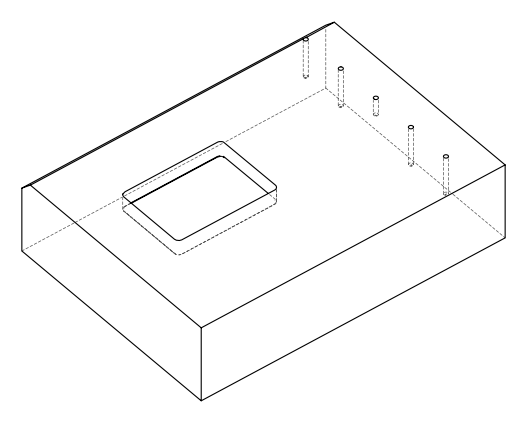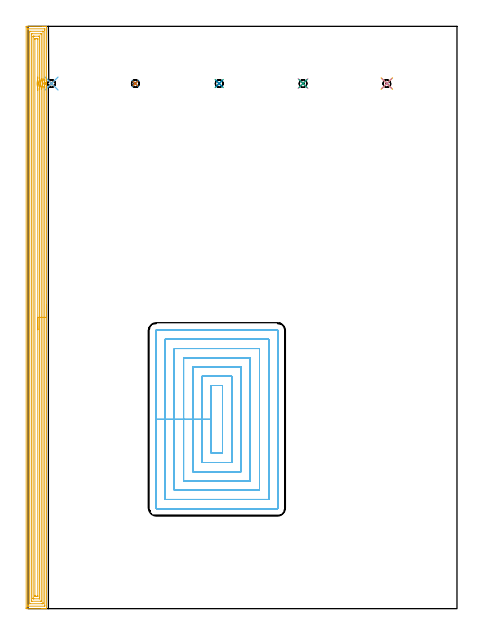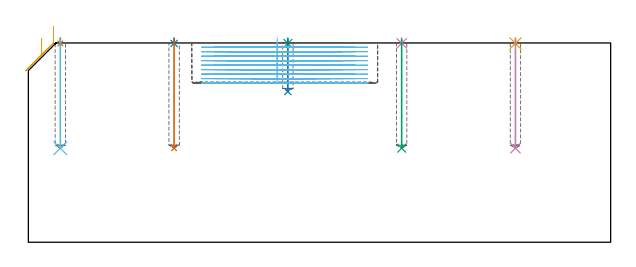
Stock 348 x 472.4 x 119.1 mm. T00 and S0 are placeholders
(PLAN: 12 operations, 3 tool changes, 64.8 min)
(1 SPOT_DRILL | STEP1POCKET | NXT0321_9005460120000 | 0.03 min | 3 mm3)
(2 SPOT_DRILL_1 | STEP1POCKET_1 | NXT0321_9005460120000 | 0.03 min | 0 mm3)
(3 SPOT_DRILL_2 | STEP1POCKET_2 | NXT0321_9005460120000 | 0.03 min | 1 mm3)
(4 SPOT_DRILL_3 | STEP1POCKET_3 | NXT0321_9005460120000 | 0.03 min | 41 mm3)
(5 SPOT_DRILL_4 | STEP1POCKET_4 | NXT0321_9005460120000 | 0.03 min | 42 mm3)
(6 DRILL_BLIND_HOLE_INTO_CENTER | STEP1POCKET | UGT0301_457 | 0.26 min | 1856 mm3)
(7 DRILL_BLIND_HOLE_INTO_CENTER_1 | STEP1POCKET_1 | UGT0301_457 | 0.26 min | 1862 mm3)
(8 DRILL_BLIND_HOLE_INTO_CENTER_2 | STEP1POCKET_2 | UGT0301_457 | 0.13 min | 772 mm3)
(9 DRILL_BLIND_HOLE_INTO_CENTER_3 | STEP1POCKET_3 | UGT0301_457 | 0.26 min | 1836 mm3)
(10 DRILL_BLIND_HOLE_INTO_CENTER_4 | STEP1POCKET_4 | UGT0301_457 | 0.26 min | 1832 mm3)
(11 AREA_MILL | FG_CHAMFER_SURFACE | UGT0205_001 | 23 min | 64302 mm3)
(12 MILL_RECTANGULAR_POCKET | POCKET_RECTANGULAR_STRAIGHT | UGT0201_092 | Follow Part, ap 3, ae 75% | 40.46 min | 417295 mm3)
(TOOL NXT0321_9005460120000 | NC Spot Drill, 142deg, 12mm, Carbide, Uncoated | D12 PA142 FL30 Z2)
(TOOL UGT0301_457 | Carbide Drill 6.2 mm | D6.2 PA118 FL63 Z2)
(TOOL UGT0205_001 | Chamfer Mill 20 x 3 x 45 deg. | D20 FL50 Z2)
(TOOL UGT0201_092 | End mill 12 mm | D12 R1 FL26 Z4)
(OP 1 SPOT_DRILL)
G17 G21 G94 G90
T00 M6
G54
G17 G0 G90 X19.1 Y426. S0 M3
G43 Z129.1 H0
G94 G81 G98 Z118.833 F250. R122.1
G80
M5
M2
(OP 2 SPOT_DRILL_1)
G17 G21 G94 G90
T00 M6
G54
G17 G0 G90 X87.1 Y426. S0 M3
G43 Z129.1 H0
G94 G81 G98 Z118.833 F250. R122.1
G80
M5
M2
(OP 3 SPOT_DRILL_2)
G17 G21 G94 G90
T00 M6
G54
G17 G0 G90 X155.1 Y426. S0 M3
G43 Z129.1 H0
G94 G81 G98 Z118.833 F250. R122.1
G80
M5
M2
(OP 4 SPOT_DRILL_3)
G17 G21 G94 G90
T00 M6
G54
G17 G0 G90 X223.1 Y426. S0 M3
G43 Z129.1 H0
G94 G81 G98 Z118.833 F250. R122.1
G80
M5
M2
(OP 5 SPOT_DRILL_4)
G17 G21 G94 G90
T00 M6
G54
G17 G0 G90 X291.1 Y426. S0 M3
G43 Z129.1 H0
G94 G81 G98 Z118.833 F250. R122.1
G80
M5
M2
(OP 6 DRILL_BLIND_HOLE_INTO_CENTER)
G17 G21 G94 G90
T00 M6
G54
G17 G0 G90 X19.1 Y426. S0 M3
G43 Z129.1 H0
G94 G81 G98 Z56.2 F250. R121.1
G80
M5
M2
(OP 7 DRILL_BLIND_HOLE_INTO_CENTER_1)
G17 G21 G94 G90
T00 M6
G54
G17 G0 G90 X87.1 Y426. S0 M3
G43 Z129.1 H0
G94 G81 G98 Z56.2 F250. R121.1
G80
M5
M2
(OP 8 DRILL_BLIND_HOLE_INTO_CENTER_2)
G17 G21 G94 G90
T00 M6
G54
G17 G0 G90 X155.1 Y426. S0 M3
G43 Z129.1 H0
G94 G81 G98 Z90.1 F250. R121.1
G80
M5
M2
(OP 9 DRILL_BLIND_HOLE_INTO_CENTER_3)
G17 G21 G94 G90
T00 M6
G54
G17 G0 G90 X223.1 Y426. S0 M3
G43 Z129.1 H0
G94 G81 G98 Z56.2 F250. R121.1
G80
M5
M2
(OP 10 DRILL_BLIND_HOLE_INTO_CENTER_4)
G17 G21 G94 G90
T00 M6
G54
G17 G0 G90 X291.1 Y426. S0 M3
G43 Z129.1 H0
G94 G81 G98 Z56.2 F250. R121.1
G80
M5
M2
(OP 11 AREA_MILL)
G17 G21 G94 G90
T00 M6
G54
G17 G0 G90 X15. Y246.293 S1061 M3
G43 Z129.1 H0
G94 G1 Y246.255 Z128.228 F250.
Y246.141 Z127.363
Y245.952 Z126.512
Y245.69 Z125.68
Y245.356 Z124.874
Y244.953 Z124.1
Y244.484 Z123.364
Y243.953 Z122.672
Y243.364 Z122.029
Y242.72 Z121.439
Y242.028 Z120.908
Y241.293 Z120.44
Y240.519 Z120.037
Y239.713 Z119.703
Y238.881 Z119.441
Y238.029 Z119.252
Y237.164 Z119.138
Y236.293 Z119.1
Y0.18
X14.997 Y0.01 Z119.089
X14.853 Y0.003 Z118.946
X14.702 Y0. Z118.801
X14.461 Z118.561
X13.755 Z117.85
X12.526 Z116.623
X12.004 Z116.098
X11.389 Z115.485
X-1.13 Z102.967
X-1.395 Y0.003 Z102.703
X-1.492 Y0.01 Z102.606
X-1.499 Y0.11 Z102.599
X-1.5 Y0.627 Z102.6
X-1.499 Y471.773 Z102.601
X-1.497 Y472.147 Z102.602
X-1.493 Y472.39 Z102.605
X-1.13 Y472.4 Z102.967
X12.004 Z116.098
X13.402 Z117.498
X13.755 Z117.85
X14.461 Z118.561
X14.702 Z118.802
X14.853 Y472.397 Z118.946
X14.997 Y472.39 Z119.088
X15. Y472.22 Z119.1
Y427.963
X15.006 Y427.705 Z119.091
X14.931 Y427.567 Z119.03
X14.856 Y427.418 Z118.956
X14.79 Y427.284 Z118.889
X14.705 Y427.072 Z118.799
X14.672 Y426.995 Z118.769
X14.63 Y426.861 Z118.73
X14.62 Y426.828 Z118.72
X14.605 Y426.775 Z118.703
X14.575 Y426.625 Z118.668
X14.558 Y426.553 Z118.653
X14.525 Y426.328 Z118.622
X14.51 Y426.101 Z118.605
X14.513 Y425.987 Z118.602
X14.511 Y425.898 Z118.605
Y425.876
X14.527 Y425.651 Z118.625
X14.539 Y425.582 Z118.633
X14.542 Y425.553 Z118.638
X14.548 Y425.508 Z118.646
X14.56 Y425.429 Z118.658
X14.596 Y425.284 Z118.691
X14.613 Y425.208 Z118.71
X14.746 Y424.812 Z118.844
X14.83 Y424.619 Z118.929
X14.994 Y424.319 Z119.092
X15. Y423.496 Z119.1
Y236.293
X13.586 Z117.686
X13.585 Y2.588 Z117.685
X13.584 Y2.415 Z117.684
X13.58 Y2.055 Z117.68
X13.579 Y2.019 Z117.679
X13.529 Y2.01 Z117.629
X13.421 Y2.005 Z117.521
X13.285 Y2.001 Z117.385
X0.151 Z104.251
X-0.025 Y2.007 Z104.075
X-0.058 Y2.01 Z104.042
X-0.079 Y2.019 Z104.021
X-0.081 Y2.059 Z104.019
X-0.084 Y2.241 Z104.016
X-0.085 Y2.415 Z104.015
X-0.086 Y3.137 Z104.014
X-0.085 Y469.812 Z104.015
X-0.084 Y469.985 Z104.016
X-0.08 Y470.345 Z104.02
X-0.079 Y470.382 Z104.021
X-0.029 Y470.39 Z104.071
X0.078 Y470.395 Z104.178
X0.215 Y470.399 Z104.315
X13.349 Z117.449
X13.525 Y470.393 Z117.625
X13.558 Y470.39 Z117.658
X13.579 Y470.38 Z117.679
X13.58 Y470.341 Z117.68
X13.584 Y470.159 Z117.684
X13.585 Y469.985 Z117.685
X13.586 Y469.263 Z117.686
X13.585 Y429.033 Z117.685
X13.584 Y428.86 Z117.684
X13.579 Y428.5 Z117.679
X13.574 Y428.325 Z117.674
X13.527 Y428.198 Z117.627
X13.442 Y427.966 Z117.542
X13.303 Y427.533 Z117.403
X13.197 Y427.072 Z117.297
X13.172 Y426.923 Z117.272
X13.153 Y426.792 Z117.253
X13.122 Y426.504 Z117.222
X13.099 Y426.178 Z117.199
X13.096 Y426.104 Z117.196
X13.095 Y426.031 Z117.195
X13.096 Y425.956 Z117.196
X13.113 Y425.616 Z117.213
X13.143 Y425.284 Z117.243
X13.162 Y425.14 Z117.262
X13.19 Y424.966 Z117.29
X13.328 Y424.39 Z117.428
X13.572 Y423.682 Z117.672
X13.579 Y423.496 Z117.679
X13.585 Y422.776 Z117.685
Y422.602
X13.586 Y236.293 Z117.686
X12.171 Z116.271
Y4.926
X12.169 Y4.203 Z116.269
X12.167 Y4.037 Z116.267
X12.165 Y4.015 Z116.265
X12.151 Y4.01 Z116.251
X12.103 Y4.005 Z116.203
X12.004 Y4.002 Z116.104
X11.327 Y4. Z115.427
X1.496 Z105.596
X1.43 Y4.001 Z105.53
X1.377 Y4.005 Z105.477
X1.344 Y4.01 Z105.444
X1.335 Y4.016 Z105.435
X1.334 Y4.033 Z105.434
X1.33 Y4.203 Z105.43
X1.329 Y4.375 Z105.429
Y467.474
X1.331 Y468.197 Z105.431
X1.333 Y468.363 Z105.433
X1.335 Y468.385 Z105.435
X1.348 Y468.39 Z105.448
X1.397 Y468.395 Z105.497
X1.496 Y468.398 Z105.596
X2.173 Y468.4 Z106.273
X12.004 Z116.104
X12.07 Y468.399 Z116.17
X12.123 Y468.395 Z116.223
X12.156 Y468.39 Z116.256
X12.165 Y468.384 Z116.265
X12.166 Y468.367 Z116.266
X12.17 Y468.197 Z116.27
X12.171 Y468.026 Z116.271
Y429.754
X12.17 Y429.584 Z116.27
X12.162 Y428.86 Z116.262
X12.125 Y428.736 Z116.225
X12.004 Y428.336 Z116.104
X11.929 Y428.042 Z116.029
X11.911 Y427.966 Z116.011
X11.834 Y427.606 Z115.934
X11.783 Y427.297 Z115.883
X11.754 Y427.072 Z115.854
X11.701 Y426.487 Z115.801
X11.687 Y426.178 Z115.787
X11.697 Y425.597 Z115.797
X11.717 Y425.284 Z115.817
X11.746 Y424.974 Z115.846
X11.8 Y424.598 Z115.9
X11.837 Y424.39 Z115.937
X12.004 Y423.675 Z116.104
X12.058 Y423.496 Z116.158
X12.084 Y423.414 Z116.184
X12.164 Y423.142 Z116.264
X12.171 Y422.431 Z116.271
Y236.293
X10.757 Z114.857
X10.756 Y6.198 Z114.856
X10.754 Y6.061 Z114.854
X10.751 Y6.02 Z114.851
X10.748 Y6.01 Z114.848
X10.739 Y6.007 Z114.839
X10.686 Y6.003 Z114.786
X10.252 Y6. Z114.352
X3.239 Z107.339
X2.816 Y6.007 Z106.916
X2.764 Y6.01 Z106.864
X2.749 Y6.015 Z106.849
X2.747 Y6.031 Z106.847
X2.744 Y6.091 Z106.844
X2.743 Y6.148 Z106.843
Y6.507
Y466.202
X2.746 Y466.339 Z106.846
X2.749 Y466.38 Z106.849
X2.752 Y466.391 Z106.852
X2.761 Y466.393 Z106.861
X2.814 Y466.397 Z106.914
X3.248 Y466.4 Z107.348
X10.261 Z114.361
X10.684 Y466.393 Z114.784
X10.736 Y466.39 Z114.836
X10.751 Y466.385 Z114.851
X10.753 Y466.369 Z114.853
X10.756 Y466.309 Z114.856
X10.757 Y466.252 Z114.857
Y465.893
Y429.754
X10.755 Y429.496 Z114.855
X10.752 Y429.368 Z114.852
X10.749 Y429.306 Z114.849
X10.738 Y429.258 Z114.838
X10.638 Y428.86 Z114.738
X10.562 Y428.544 Z114.662
X10.441 Y427.966 Z114.541
X10.414 Y427.801 Z114.514
X10.367 Y427.462 Z114.467
X10.323 Y427.072 Z114.423
X10.317 Y427.006 Z114.417
X10.289 Y426.609 Z114.389
X10.267 Y426.178 Z114.367
X10.266 Y426.164 Z114.366
X10.293 Y425.284 Z114.393
X10.295 Y425.24 Z114.395
X10.336 Y424.799 Z114.436
X10.385 Y424.39 Z114.485
X10.407 Y424.232 Z114.507
X10.478 Y423.834 Z114.578
X10.556 Y423.496 Z114.656
X10.651 Y423.089 Z114.751
X10.75 Y422.695 Z114.85
X10.752 Y422.602 Z114.852
X10.756 Y422.088 Z114.856
X10.757 Y421.708 Z114.857
Y421.192
Y236.293
X9.343 Z113.443
Y8.673
X9.34 Y8.244 Z113.44
X9.337 Y8.03 Z113.437
X9.336 Y8.012 Z113.436
X9.312 Y8.008 Z113.412
X9.255 Y8.003 Z113.355
X9.16 Y8.001 Z113.26
X4.783 Y8. Z108.883
X4.265 Y8.002 Z108.365
X4.211 Y8.005 Z108.311
X4.174 Y8.01 Z108.274
X4.163 Y8.016 Z108.263
X4.162 Y8.035 Z108.262
X4.159 Y8.236 Z108.259
X4.157 Y8.639 Z108.257
Y463.727
X4.159 Y464.156 Z108.259
X4.162 Y464.37 Z108.262
X4.164 Y464.389 Z108.264
X4.188 Y464.392 Z108.288
X4.245 Y464.397 Z108.345
X4.34 Y464.399 Z108.44
X4.999 Y464.4 Z109.099
X8.717 Z112.817
X9.235 Y464.398 Z113.335
X9.288 Y464.395 Z113.388
X9.326 Y464.39 Z113.426
X9.336 Y464.384 Z113.436
X9.338 Y464.365 Z113.438
X9.341 Y464.164 Z113.441
X9.343 Y463.761 Z113.443
Y430.648
X9.338 Y429.793 Z113.438
X9.336 Y429.754 Z113.436
X9.189 Y429.052 Z113.289
X9.151 Y428.86 Z113.251
X9.045 Y428.305 Z113.145
X8.996 Y427.966 Z113.096
X8.944 Y427.514 Z113.044
X8.904 Y427.072 Z113.004
X8.876 Y426.689 Z112.976
X8.858 Y426.178 Z112.958
X8.866 Y425.805 Z112.966
X8.882 Y425.284 Z112.982
X8.906 Y424.87 Z113.006
X8.951 Y424.39 Z113.051
X9.019 Y423.861 Z113.119
X9.081 Y423.496 Z113.181
X9.143 Y423.175 Z113.243
X9.315 Y422.39 Z113.415
X9.336 Y422.278 Z113.436
X9.343 Y421.708 Z113.443
Y236.293
X7.929 Z112.029
X7.928 Y10.461 Z112.028
X7.927 Y10.154 Z112.027
X7.924 Y10.049 Z112.024
X7.922 Y10.018 Z112.022
X7.906 Y10.01 Z112.006
X7.851 Y10.007 Z111.951
X7.626 Y10.003 Z111.726
X7.202 Y10. Z111.302
X6.75 Z110.85
X6.326 Z110.426
X5.874 Y10.002 Z109.974
X5.724 Y10.005 Z109.824
X5.604 Y10.01 Z109.704
X5.578 Y10.017 Z109.678
X5.575 Y10.064 Z109.675
X5.573 Y10.152 Z109.673
X5.572 Y10.461 Z109.672
X5.571 Y10.771 Z109.671
X5.572 Y461.939 Z109.672
X5.573 Y462.246 Z109.673
X5.576 Y462.351 Z109.676
X5.578 Y462.382 Z109.678
X5.594 Y462.39 Z109.694
X5.649 Y462.393 Z109.749
X5.874 Y462.397 Z109.974
X6.298 Y462.4 Z110.398
X6.75 Z110.85
X7.174 Z111.274
X7.626 Y462.398 Z111.726
X7.776 Y462.395 Z111.876
X7.896 Y462.39 Z111.996
X7.922 Y462.383 Z112.022
X7.924 Y462.336 Z112.024
X7.926 Y462.248 Z112.026
X7.928 Y461.939 Z112.028
X7.929 Y461.629 Z112.029
Y431.233
X7.927 Y430.648 Z112.027
X7.924 Y430.343 Z112.024
X7.918 Y430.05 Z112.018
X7.681 Y428.86 Z111.781
X7.672 Y428.812 Z111.772
X7.626 Y428.518 Z111.726
X7.565 Y428.028 Z111.665
X7.558 Y427.966 Z111.658
X7.49 Y427.21 Z111.59
X7.481 Y427.072 Z111.581
X7.449 Y426.359 Z111.549
X7.444 Y426.178 Z111.544
X7.459 Y425.454 Z111.559
X7.466 Y425.284 Z111.566
X7.512 Y424.506 Z111.612
X7.522 Y424.39 Z111.622
X7.621 Y423.501 Z111.721
X7.626 Y423.468 Z111.726
X7.788 Y422.602 Z111.888
X7.83 Y422.393 Z111.93
X7.914 Y422.002 Z112.014
X7.922 Y421.708 Z112.022
X7.926 Y421.401 Z112.026
X7.928 Y420.814 Z112.028
X7.929 Y420.504 Z112.029
Y236.293
Y235.421 Z112.067
Y234.556 Z112.181
Y233.704 Z112.37
Y232.872 Z112.632
Y232.066 Z112.966
Y231.293 Z113.369
Y230.557 Z113.837
Y229.865 Z114.368
Y229.222 Z114.958
Y228.632 Z115.601
Y228.101 Z116.293
Y227.632 Z117.029
Y227.23 Z117.803
Y226.896 Z118.609
Y226.633 Z119.441
Y226.445 Z120.292
Y226.331 Z121.157
Y226.293 Z122.029
G0 Z129.1
M5
M2
(OP 12 MILL_RECTANGULAR_POCKET)
G17 G21 G94 G90
T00 M6
G54
G17 G0 G90 X148.7 Y174.754 S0 M3
G43 Z129.236 H0
Z122.235
G94 G1 Y153.55 Z116.554 F250.
Y126.1 F500.
X157.8
Y181.
X148.7
Y153.55
X141.2
Y118.6
X165.3
Y188.5
X141.2
Y153.55
X133.7
Y111.1
X172.8
Y196.
X133.7
Y153.55
X126.2
Y103.6
X180.3
Y203.5
X126.2
Y153.55
X118.7
Y96.1
X187.8
Y211.
X118.7
Y153.55
X111.2
Y88.6
X195.3
Y218.5
X111.2
Y153.55
X103.7
Y81.6
G3 X104.2 Y81.1 R0.5
G1 X202.3
G3 X202.8 Y81.6 R0.5
G1 Y225.5
G3 X202.3 Y226. R0.5
G1 X104.2
G3 X103.7 Y225.5 R0.5
G1 Y153.55
Y152.55
G0 X148.7 Y174.754 Z119.554
G1 Y153.55 Z113.872 F250.
Y126.1 F500.
X157.8
Y181.
X148.7
Y153.55
X141.2
Y118.6
X165.3
Y188.5
X141.2
Y153.55
X133.7
Y111.1
X172.8
Y196.
X133.7
Y153.55
X126.2
Y103.6
X180.3
Y203.5
X126.2
Y153.55
X118.7
Y96.1
X187.8
Y211.
X118.7
Y153.55
X111.2
Y88.6
X195.3
Y218.5
X111.2
Y153.55
X103.7
Y81.6
G3 X104.2 Y81.1 R0.5
G1 X202.3
G3 X202.8 Y81.6 R0.5
G1 Y225.5
G3 X202.3 Y226. R0.5
G1 X104.2
G3 X103.7 Y225.5 R0.5
G1 Y153.55
Y152.55
G0 X148.7 Y174.754 Z116.872
G1 Y153.55 Z111.19 F250.
Y126.1 F500.
X157.8
Y181.
X148.7
Y153.55
X141.2
Y118.6
X165.3
Y188.5
X141.2
Y153.55
X133.7
Y111.1
X172.8
Y196.
X133.7
Y153.55
X126.2
Y103.6
X180.3
Y203.5
X126.2
Y153.55
X118.7
Y96.1
X187.8
Y211.
X118.7
Y153.55
X111.2
Y88.6
X195.3
Y218.5
X111.2
Y153.55
X103.7
Y81.6
G3 X104.2 Y81.1 R0.5
G1 X202.3
G3 X202.8 Y81.6 R0.5
G1 Y225.5
G3 X202.3 Y226. R0.5
G1 X104.2
G3 X103.7 Y225.5 R0.5
G1 Y153.55
Y152.55
G0 X148.7 Y174.754 Z114.19
G1 Y153.55 Z108.509 F250.
Y126.1 F500.
X157.8
Y181.
X148.7
Y153.55
X141.2
Y118.6
X165.3
Y188.5
X141.2
Y153.55
X133.7
Y111.1
X172.8
Y196.
X133.7
Y153.55
X126.2
Y103.6
X180.3
Y203.5
X126.2
Y153.55
X118.7
Y96.1
X187.8
Y211.
X118.7
Y153.55
X111.2
Y88.6
X195.3
Y218.5
X111.2
Y153.55
X103.7
Y81.6
G3 X104.2 Y81.1 R0.5
G1 X202.3
G3 X202.8 Y81.6 R0.5
G1 Y225.5
G3 X202.3 Y226. R0.5
G1 X104.2
G3 X103.7 Y225.5 R0.5
G1 Y153.55
Y152.55
G0 X148.7 Y174.754 Z111.509
G1 Y153.55 Z105.827 F250.
Y126.1 F500.
X157.8
Y181.
X148.7
Y153.55
X141.2
Y118.6
X165.3
Y188.5
X141.2
Y153.55
X133.7
Y111.1
X172.8
Y196.
X133.7
Y153.55
X126.2
Y103.6
X180.3
Y203.5
X126.2
Y153.55
X118.7
Y96.1
X187.8
Y211.
X118.7
Y153.55
X111.2
Y88.6
X195.3
Y218.5
X111.2
Y153.55
X103.7
Y81.6
G3 X104.2 Y81.1 R0.5
G1 X202.3
G3 X202.8 Y81.6 R0.5
G1 Y225.5
G3 X202.3 Y226. R0.5
G1 X104.2
G3 X103.7 Y225.5 R0.5
G1 Y153.55
Y152.55
G0 X148.7 Y174.754 Z108.827
G1 Y153.55 Z103.145 F250.
Y126.1 F500.
X157.8
Y181.
X148.7
Y153.55
X141.2
Y118.6
X165.3
Y188.5
X141.2
Y153.55
X133.7
Y111.1
X172.8
Y196.
X133.7
Y153.55
X126.2
Y103.6
X180.3
Y203.5
X126.2
Y153.55
X118.7
Y96.1
X187.8
Y211.
X118.7
Y153.55
X111.2
Y88.6
X195.3
Y218.5
X111.2
Y153.55
X103.7
Y81.6
G3 X104.2 Y81.1 R0.5
G1 X202.3
G3 X202.8 Y81.6 R0.5
G1 Y225.5
G3 X202.3 Y226. R0.5
G1 X104.2
G3 X103.7 Y225.5 R0.5
G1 Y153.55
Y152.55
G0 X148.7 Y174.754 Z106.145
G1 Y153.55 Z100.463 F250.
Y126.1 F500.
X157.8
Y181.
X148.7
Y153.55
X141.2
Y118.6
X165.3
Y188.5
X141.2
Y153.55
X133.7
Y111.1
X172.8
Y196.
X133.7
Y153.55
X126.2
Y103.6
X180.3
Y203.5
X126.2
Y153.55
X118.7
Y96.1
X187.8
Y211.
X118.7
Y153.55
X111.2
Y88.6
X195.3
Y218.5
X111.2
Y153.55
X103.7
Y81.6
G3 X104.2 Y81.1 R0.5
G1 X202.3
G3 X202.8 Y81.6 R0.5
G1 Y225.5
G3 X202.3 Y226. R0.5
G1 X104.2
G3 X103.7 Y225.5 R0.5
G1 Y153.55
Y152.55
G0 X148.7 Y174.754 Z103.463
G1 Y153.55 Z97.782 F250.
Y126.1 F500.
X157.8
Y181.
X148.7
Y153.55
X141.2
Y118.6
X165.3
Y188.5
X141.2
Y153.55
X133.7
Y111.1
X172.8
Y196.
X133.7
Y153.55
X126.2
Y103.6
X180.3
Y203.5
X126.2
Y153.55
X118.7
Y96.1
X187.8
Y211.
X118.7
Y153.55
X111.2
Y88.6
X195.3
Y218.5
X111.2
Y153.55
X103.7
Y81.6
G3 X104.2 Y81.1 R0.5
G1 X202.3
G3 X202.8 Y81.6 R0.5
G1 Y225.5
G3 X202.3 Y226. R0.5
G1 X104.2
G3 X103.7 Y225.5 R0.5
G1 Y153.55
Y152.55
G0 X148.7 Y174.754 Z100.782
G1 Y153.55 Z95.1 F250.
Y126.1 F500.
X157.8
Y181.
X148.7
Y153.55
X141.2
Y118.6
X165.3
Y188.5
X141.2
Y153.55
X133.7
Y111.1
X172.8
Y196.
X133.7
Y153.55
X126.2
Y103.6
X180.3
Y203.5
X126.2
Y153.55
X118.7
Y96.1
X187.8
Y211.
X118.7
Y153.55
X111.2
Y88.6
X195.3
Y218.5
X111.2
Y153.55
X103.7
Y81.6
G3 X104.2 Y81.1 R0.5
G1 X202.3
G3 X202.8 Y81.6 R0.5
G1 Y225.5
G3 X202.3 Y226. R0.5
G1 X104.2
G3 X103.7 Y225.5 R0.5
G1 Y153.55
Y152.55
G0 Z129.236
M5
M2
